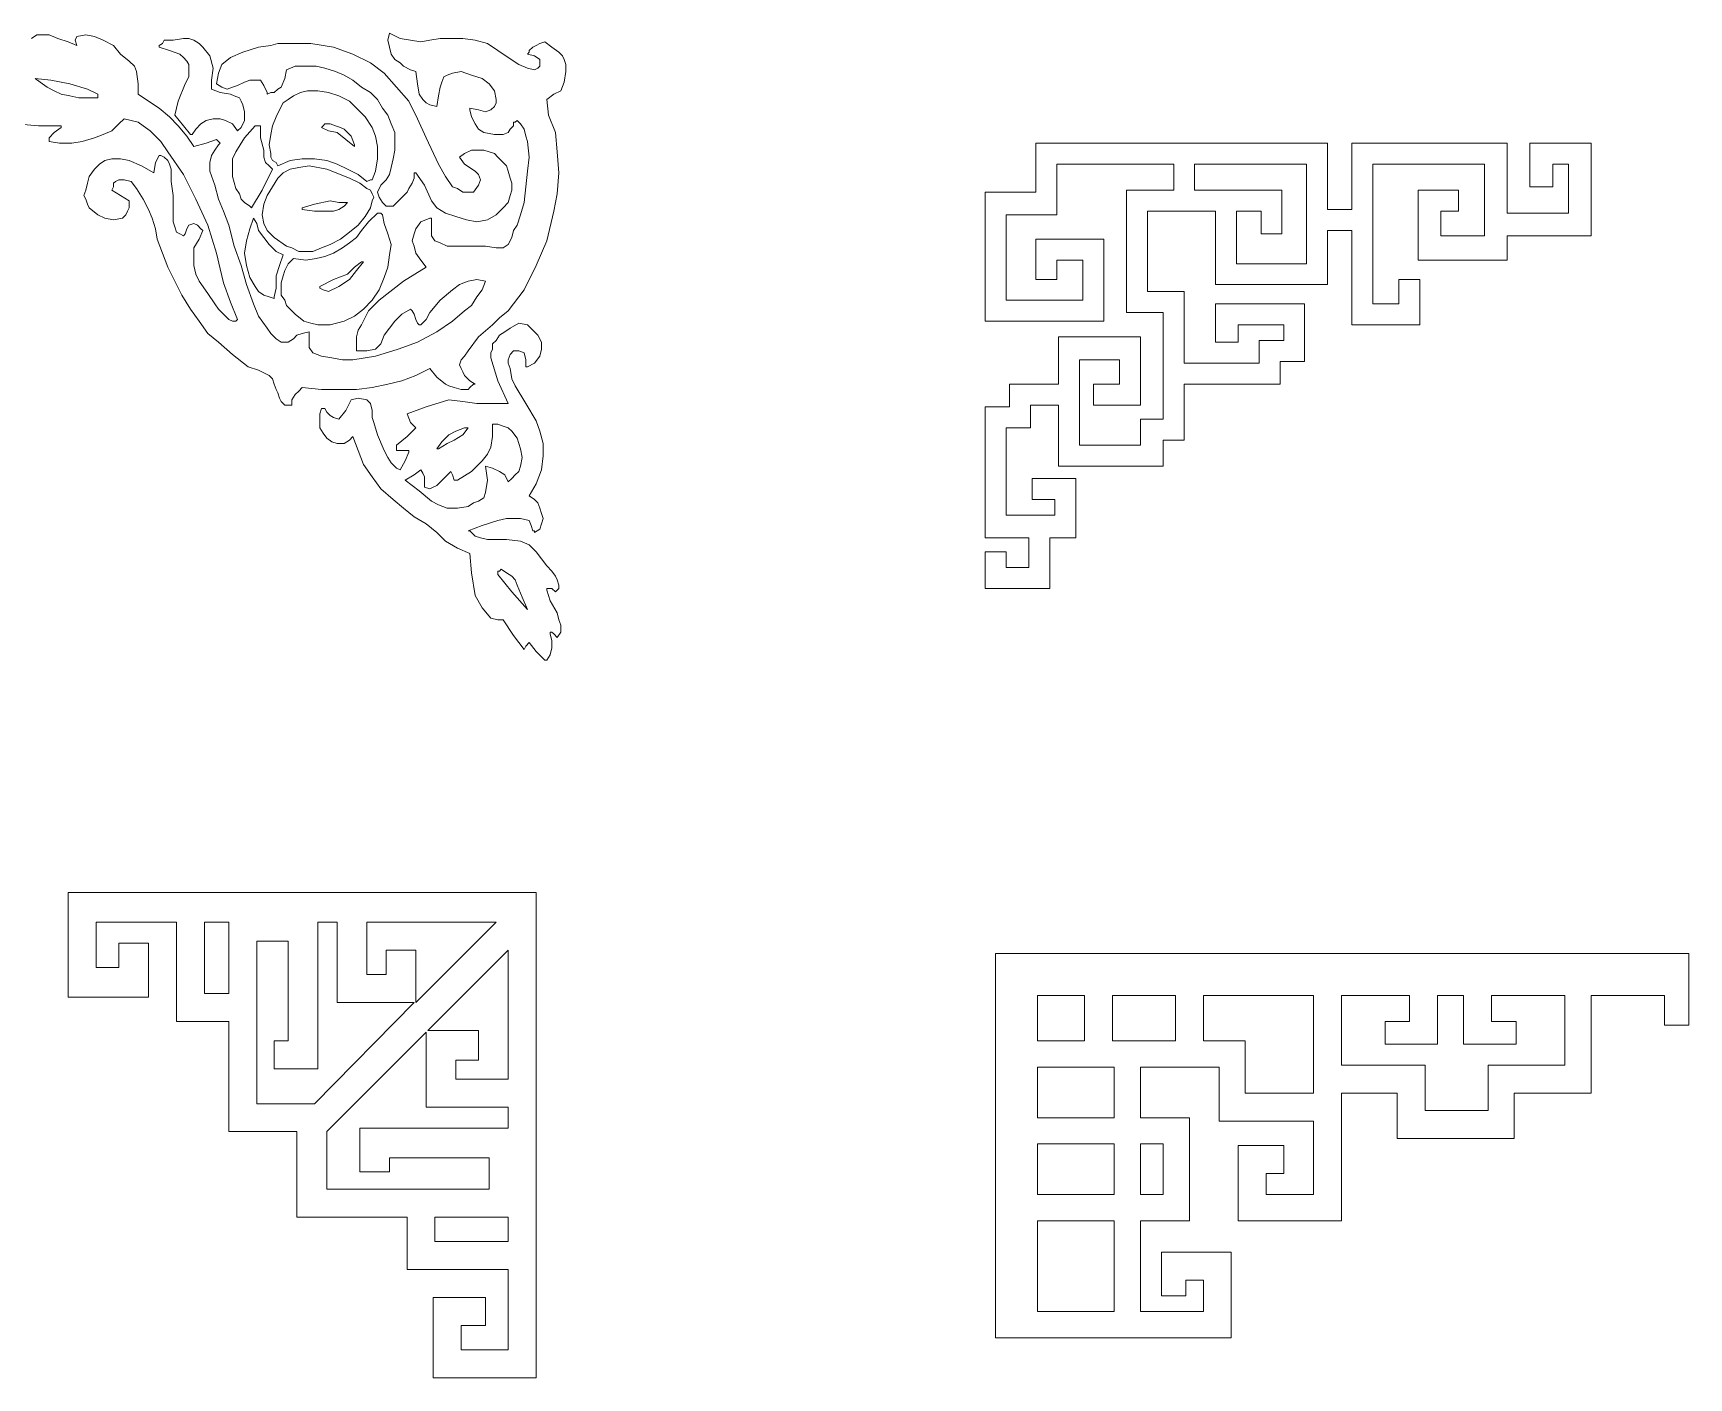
# Model space of a CAD drawing. Extents: x -66030 to 95157, y -13132 to 45879.
# Drawn here: x -41525 to -37822, y 8155 to 11163 of the extents above; entities that cross this region are included whole.
import ezdxf

# ---------------------------------------------------------------- set-up
doc = ezdxf.new("R2010")
doc.units = 0
doc.header["$LTSCALE"] = 100
doc.header["$MEASUREMENT"] = 0
doc.layers.get('0').update_dxf_attribs({"linetype": 'CONTINUOUS'})

msp = doc.modelspace()

# ---------------------------------------------------------------- linework, layer by layer
at = {"lineweight": 0}
msp.add_lwpolyline([(-41529, 11151.3), (-41517.3, 11159.1), (-41489.9, 11159.1), (-41470.4, 11151.3), (-41447, 11143.5), (-41427.5, 11135.7), (-41431.4, 11147.4), (-41427.5, 11155.2), (-41407.9, 11159.1), (-41388.4, 11155.2), (-41368.9, 11147.4), (-41345.4, 11135.7), (-41329.8, 11116.2), (-41310.3, 11100.5), (-41298.6, 11088.8), (-41294.6, 11077.1), (-41290.7, 11049.8), (-41290.7, 11026.3), (-41267.3, 11010.7), (-41243.9, 10995.1), (-41220.4, 10975.5), (-41200.9, 10956), (-41181.4, 10932.6), (-41165.8, 10909.1), (-41138.4, 10917), (-41115, 10924.8), (-41111.1, 10920.9), (-41107.2, 10917), (-41111.1, 10913.1), (-41111.1, 10913.1), (-41118.9, 10901.3), (-41126.7, 10889.6), (-41130.6, 10874), (-41130.6, 10854.5), (-41118.9, 10823.2), (-41111.1, 10792), (-41099.4, 10764.6), (-41087.6, 10733.4), (-41075.9, 10686.5), (-41060.3, 10643.5), (-41048.6, 10600.6), (-41032.9, 10557.6), (-41021.2, 10530.3), (-41001.7, 10502.9), (-40993.9, 10491.2), (-40982.2, 10479.5), (-40970.5, 10471.7), (-40954.8, 10471.7), (-40943.1, 10479.5), (-40935.3, 10487.3), (-40923.6, 10491.2), (-40908, 10495.1), (-40908, 10495.1), (-40908, 10491.2), (-40908, 10479.5), (-40908, 10467.8), (-40908, 10460), (-40900.1, 10448.2), (-40880.6, 10440.4), (-40857.2, 10436.5), (-40833.7, 10432.6), (-40810.3, 10432.6), (-40759.5, 10440.4), (-40708.8, 10456.1), (-40665.8, 10471.7), (-40622.8, 10495.1), (-40587.7, 10518.6), (-40560.3, 10542), (-40544.7, 10553.7), (-40533, 10573.2), (-40521.3, 10588.9), (-40513.5, 10608.4), (-40533, 10612.3), (-40552.5, 10608.4), (-40572, 10600.6), (-40587.7, 10588.9), (-40615, 10565.4), (-40638.4, 10538.1), (-40646.3, 10522.5), (-40658, 10510.7), (-40661.9, 10510.7), (-40665.8, 10514.6), (-40669.7, 10522.5), (-40673.6, 10534.2), (-40677.5, 10542), (-40681.4, 10545.9), (-40700.9, 10534.2), (-40716.6, 10518.6), (-40728.3, 10502.9), (-40740, 10487.3), (-40747.8, 10467.8), (-40759.5, 10456.1), (-40779.1, 10452.1), (-40802.5, 10452.1), (-40802.5, 10467.8), (-40802.5, 10483.4), (-40798.6, 10499), (-40790.8, 10510.7), (-40775.2, 10542), (-40751.7, 10565.4), (-40697, 10608.4), (-40646.3, 10639.6), (-40658, 10655.3), (-40669.7, 10670.9), (-40673.6, 10686.5), (-40677.5, 10698.2), (-40673.6, 10713.8), (-40669.7, 10725.6), (-40658, 10741.2), (-40638.4, 10749), (-40634.5, 10749), (-40634.5, 10745.1), (-40634.5, 10725.6), (-40634.5, 10709.9), (-40626.7, 10698.2), (-40615, 10694.3), (-40599.4, 10686.5), (-40583.8, 10686.5), (-40548.6, 10686.5), (-40513.5, 10686.5), (-40490, 10682.6), (-40474.4, 10682.6), (-40462.7, 10690.4), (-40454.9, 10706), (-40451, 10721.7), (-40443.1, 10733.4), (-40435.3, 10756.8), (-40427.5, 10784.2), (-40423.6, 10819.3), (-40419.7, 10854.5), (-40415.8, 10885.7), (-40419.7, 10920.9), (-40423.6, 10932.6), (-40427.5, 10948.2), (-40435.3, 10959.9), (-40443.1, 10967.7), (-40447.1, 10963.8), (-40451, 10963.8), (-40451, 10956), (-40458.8, 10948.2), (-40462.7, 10940.4), (-40474.4, 10936.5), (-40493.9, 10936.5), (-40517.4, 10940.4), (-40529.1, 10948.2), (-40536.9, 10959.9), (-40544.7, 10975.5), (-40548.6, 10991.2), (-40548.6, 10995.1), (-40548.6, 10995.1), (-40529.1, 10991.2), (-40513.5, 10987.3), (-40501.7, 10991.2), (-40493.9, 10999), (-40490, 11006.8), (-40490, 11014.6), (-40493.9, 11034.1), (-40505.6, 11049.8), (-40521.3, 11061.5), (-40544.7, 11069.3), (-40568.1, 11077.1), (-40587.7, 11073.2), (-40599.4, 11069.3), (-40607.2, 11065.4), (-40611.1, 11053.7), (-40615, 11042), (-40618.9, 11022.4), (-40622.8, 10999), (-40638.4, 11002.9), (-40646.3, 11006.8), (-40654.1, 11014.6), (-40661.9, 11026.3), (-40665.8, 11049.8), (-40669.7, 11077.1), (-40681.4, 11081), (-40697, 11088.8), (-40704.8, 11096.6), (-40716.6, 11104.4), (-40724.4, 11116.2), (-40728.3, 11131.8), (-40732.2, 11147.4), (-40728.3, 11163), (-40728.3, 11163), (-40728.3, 11163), (-40704.8, 11151.3), (-40681.4, 11147.4), (-40658, 11143.5), (-40638.4, 11147.4), (-40615, 11151.3), (-40591.6, 11151.3), (-40564.2, 11151.3), (-40536.9, 11147.4), (-40509.5, 11139.6), (-40486.1, 11124), (-40462.7, 11108.4), (-40439.2, 11092.7), (-40419.7, 11084.9), (-40404.1, 11081), (-40396.3, 11084.9), (-40392.4, 11088.8), (-40392.4, 11096.6), (-40392.4, 11104.4), (-40404.1, 11112.3), (-40419.7, 11116.2), (-40415.8, 11120.1), (-40415.8, 11124), (-40408, 11131.8), (-40400.2, 11135.7), (-40392.4, 11139.6), (-40380.7, 11143.5), (-40365, 11131.8), (-40349.4, 11120.1), (-40341.6, 11112.3), (-40337.7, 11104.4), (-40333.8, 11092.7), (-40333.8, 11077.1), (-40337.7, 11053.7), (-40345.5, 11034.1), (-40361.1, 11026.3), (-40376.7, 11014.6), (-40372.8, 10979.5), (-40357.2, 10940.4), (-40353.3, 10897.4), (-40349.4, 10850.6), (-40353.3, 10803.7), (-40361.1, 10764.6), (-40376.7, 10698.2), (-40400.2, 10643.5), (-40427.5, 10588.9), (-40462.7, 10542), (-40482.2, 10526.4), (-40497.8, 10510.7), (-40529.1, 10483.4), (-40552.5, 10452.1), (-40560.3, 10440.4), (-40568.1, 10432.6), (-40572, 10420.9), (-40568.1, 10413.1), (-40564.2, 10405.3), (-40560.3, 10397.5), (-40548.6, 10385.7), (-40536.9, 10377.9), (-40540.8, 10377.9), (-40540.8, 10377.9), (-40548.6, 10370.1), (-40552.5, 10366.2), (-40568.1, 10366.2), (-40583.8, 10370.1), (-40595.5, 10374), (-40603.3, 10377.9), (-40622.8, 10393.6), (-40638.4, 10413.1), (-40669.7, 10397.5), (-40700.9, 10385.7), (-40732.2, 10377.9), (-40767.3, 10370.1), (-40802.5, 10366.2), (-40841.6, 10366.2), (-40880.6, 10366.2), (-40923.6, 10370.1), (-40931.4, 10362.3), (-40939.2, 10354.5), (-40947, 10342.8), (-40947, 10331.1), (-40947, 10331.1), (-40962.6, 10331.1), (-40970.5, 10338.9), (-40974.4, 10346.7), (-40978.3, 10358.4), (-40982.2, 10366.2), (-40986.1, 10377.9), (-40990, 10389.7), (-40997.8, 10397.5), (-41021.2, 10409.2), (-41044.7, 10417), (-41079.8, 10444.3), (-41111.1, 10471.7), (-41134.5, 10491.2), (-41154, 10518.6), (-41173.6, 10545.9), (-41193.1, 10577.1), (-41224.3, 10639.6), (-41247.8, 10702.1), (-41251.7, 10725.6), (-41259.5, 10749), (-41267.3, 10768.5), (-41279, 10792), (-41294.6, 10815.4), (-41306.4, 10831), (-41322, 10834.9), (-41333.7, 10834.9), (-41341.5, 10831), (-41345.4, 10827.1), (-41345.4, 10819.3), (-41349.3, 10811.5), (-41329.8, 10799.8), (-41310.3, 10788.1), (-41310.3, 10772.4), (-41314.2, 10764.6), (-41318.1, 10756.8), (-41325.9, 10749), (-41345.4, 10745.1), (-41365, 10749), (-41380.6, 10756.8), (-41400.1, 10772.4), (-41404, 10780.3), (-41407.9, 10792), (-41411.8, 10799.8), (-41407.9, 10811.5), (-41404, 10827.1), (-41400.1, 10842.7), (-41388.4, 10858.4), (-41376.7, 10870.1), (-41365, 10877.9), (-41349.3, 10881.8), (-41329.8, 10881.8), (-41310.3, 10877.9), (-41282.9, 10866.2), (-41255.6, 10850.6), (-41251.7, 10874), (-41243.9, 10889.6), (-41240, 10889.6), (-41240, 10889.6), (-41232.2, 10885.7), (-41224.3, 10877.9), (-41220.4, 10870.1), (-41216.5, 10858.4), (-41216.5, 10831), (-41212.6, 10799.8), (-41212.6, 10768.5), (-41212.6, 10741.2), (-41208.7, 10729.5), (-41204.8, 10717.8), (-41197, 10713.8), (-41189.2, 10709.9), (-41189.2, 10709.9), (-41185.3, 10713.8), (-41181.4, 10725.6), (-41177.5, 10733.4), (-41165.8, 10737.3), (-41157.9, 10733.4), (-41150.1, 10725.6), (-41146.2, 10721.7), (-41154, 10702.1), (-41165.8, 10682.6), (-41165.8, 10659.2), (-41165.8, 10643.5), (-41161.8, 10624), (-41154, 10608.4), (-41134.5, 10581), (-41118.9, 10557.6), (-41111.1, 10545.9), (-41095.4, 10530.3), (-41087.6, 10522.5), (-41079.8, 10518.6), (-41072, 10518.6), (-41068.1, 10522.5), (-41083.7, 10561.5), (-41099.4, 10604.5), (-41107.2, 10635.7), (-41115, 10670.9), (-41134.5, 10733.4), (-41161.8, 10792), (-41189.2, 10846.7), (-41224.3, 10897.4), (-41240, 10920.9), (-41263.4, 10944.3), (-41279, 10956), (-41290.7, 10963.8), (-41306.4, 10967.7), (-41322, 10971.6), (-41333.7, 10959.9), (-41349.3, 10944.3), (-41368.9, 10936.5), (-41388.4, 10928.7), (-41415.7, 10920.9), (-41439.2, 10917), (-41466.5, 10917), (-41489.9, 10920.9), (-41489.9, 10924.8), (-41489.9, 10928.7), (-41478.2, 10940.4), (-41462.6, 10952.1), (-41462.6, 10956), (-41462.6, 10956), (-41513.4, 10956), (-41564.2, 10959.9)], dxfattribs=at)
for points in [[(-41189.2, 11151.3), (-41177.5, 11151.3), (-41165.8, 11147.4), (-41154, 11139.6), (-41146.2, 11131.8), (-41130.6, 11112.3), (-41122.8, 11084.9), (-41126.7, 11057.6), (-41126.7, 11038), (-41107.2, 11030.2), (-41083.7, 11026.3), (-41075.9, 11022.4), (-41064.2, 11018.5), (-41060.3, 11010.7), (-41056.4, 11002.9), (-41052.5, 10987.3), (-41052.5, 10967.7), (-41060.3, 10952.1), (-41068.1, 10944.3), (-41079.8, 10959.9), (-41095.4, 10967.7), (-41107.2, 10971.6), (-41122.8, 10971.6), (-41138.4, 10967.7), (-41150.1, 10959.9), (-41161.8, 10948.2), (-41169.7, 10936.5), (-41169.7, 10936.5), (-41173.6, 10936.5), (-41189.2, 10956), (-41208.7, 10979.5), (-41200.9, 11010.7), (-41185.3, 11049.8), (-41177.5, 11065.4), (-41177.5, 11084.9), (-41177.5, 11092.7), (-41181.4, 11100.5), (-41189.2, 11108.4), (-41197, 11116.2), (-41220.4, 11124), (-41243.9, 11131.8), (-41243.9, 11135.7), (-41243.9, 11135.7), (-41236.1, 11139.6), (-41232.2, 11147.4), (-41212.6, 11147.4), (-41189.2, 11151.3)], [(-40958.7, 11139.6), (-40904.1, 11139.6), (-40853.3, 11131.8), (-40810.3, 11116.2), (-40771.2, 11096.6), (-40740, 11073.2), (-40712.7, 11042), (-40685.3, 11010.7), (-40665.8, 10971.6), (-40646.3, 10928.7), (-40618.9, 10870.1), (-40603.3, 10842.7), (-40587.7, 10819.3), (-40576, 10815.4), (-40564.2, 10807.6), (-40552.5, 10807.6), (-40540.8, 10807.6), (-40529.1, 10823.2), (-40525.2, 10834.9), (-40529.1, 10846.7), (-40536.9, 10854.5), (-40560.3, 10870.1), (-40572, 10885.7), (-40560.3, 10893.5), (-40544.7, 10901.3), (-40533, 10901.3), (-40517.4, 10901.3), (-40505.6, 10897.4), (-40493.9, 10893.5), (-40486.1, 10885.7), (-40474.4, 10874), (-40466.6, 10866.2), (-40462.7, 10854.5), (-40458.8, 10838.8), (-40454.9, 10827.1), (-40454.9, 10811.5), (-40458.8, 10799.8), (-40462.7, 10784.2), (-40474.4, 10772.4), (-40490, 10756.8), (-40509.5, 10745.1), (-40533, 10741.2), (-40556.4, 10745.1), (-40579.9, 10752.9), (-40603.3, 10760.7), (-40622.8, 10772.4), (-40634.5, 10788.1), (-40650.2, 10823.2), (-40669.7, 10850.6), (-40673.6, 10850.6), (-40673.6, 10850.6), (-40673.6, 10838.8), (-40677.5, 10827.1), (-40685.3, 10815.4), (-40689.2, 10807.6), (-40704.8, 10792), (-40720.5, 10776.3), (-40736.1, 10776.3), (-40743.9, 10784.2), (-40751.7, 10795.9), (-40755.6, 10807.6), (-40747.8, 10823.2), (-40736.1, 10834.9), (-40728.3, 10846.7), (-40724.4, 10862.3), (-40720.5, 10881.8), (-40716.6, 10901.3), (-40716.6, 10920.9), (-40716.6, 10940.4), (-40724.4, 10959.9), (-40732.2, 10979.5), (-40743.9, 10995.1), (-40755.6, 11014.6), (-40771.2, 11030.2), (-40790.8, 11042), (-40810.3, 11057.6), (-40829.8, 11069.3), (-40849.4, 11077.1), (-40872.8, 11084.9), (-40892.3, 11088.8), (-40915.8, 11088.8), (-40939.2, 11088.8), (-40958.7, 11081), (-40962.6, 11061.5), (-40970.5, 11042), (-40978.3, 11038), (-40986.1, 11030.2), (-40993.9, 11030.2), (-41001.7, 11026.3), (-41001.7, 11030.2), (-41001.7, 11030.2), (-41009.5, 11045.9), (-41017.3, 11057.6), (-41029, 11057.6), (-41040.8, 11057.6), (-41052.5, 11053.7), (-41068.1, 11045.9), (-41079.8, 11042), (-41091.5, 11038), (-41103.3, 11042), (-41115, 11049.8), (-41111.1, 11073.2), (-41103.3, 11092.7), (-41083.7, 11108.4), (-41056.4, 11120.1), (-41021.2, 11131.8), (-40993.9, 11135.7), (-40978.3, 11139.6), (-40958.7, 11139.6)], [(-41521.2, 11061.5), (-41509.5, 11053.7), (-41493.9, 11042), (-41478.2, 11034.1), (-41462.6, 11026.3), (-41443.1, 11022.4), (-41423.5, 11018.5), (-41404, 11018.5), (-41380.6, 11018.5), (-41380.6, 11022.4), (-41380.6, 11026.3), (-41404, 11038), (-41443.1, 11049.8), (-41486, 11057.6), (-41521.2, 11061.5)], [(-40911.9, 11034.1), (-40888.4, 11034.1), (-40865, 11030.2), (-40841.6, 11022.4), (-40818.1, 11010.7), (-40798.6, 10991.2), (-40783, 10975.5), (-40767.3, 10952.1), (-40759.5, 10932.6), (-40755.6, 10909.1), (-40755.6, 10881.8), (-40759.5, 10854.5), (-40767.3, 10834.9), (-40771.2, 10834.9), (-40779.1, 10831), (-40798.6, 10846.7), (-40822, 10858.4), (-40845.5, 10870.1), (-40868.9, 10877.9), (-40896.2, 10881.8), (-40923.6, 10881.8), (-40950.9, 10877.9), (-40978.3, 10866.2), (-40982.2, 10874), (-40990, 10877.9), (-40993.9, 10885.7), (-40993.9, 10893.5), (-40997.8, 10913.1), (-40993.9, 10936.5), (-40990, 10956), (-40982.2, 10975.5), (-40974.4, 10991.2), (-40966.5, 11006.8), (-40954.8, 11014.6), (-40943.1, 11022.4), (-40927.5, 11030.2), (-40911.9, 11034.1)], [(-41029, 10956), (-41025.1, 10956), (-41017.3, 10956), (-41017.3, 10928.7), (-41009.5, 10901.3), (-41009.5, 10885.7), (-41005.6, 10874), (-40997.8, 10866.2), (-40990, 10858.4), (-41013.4, 10811.5), (-41036.9, 10772.4), (-41040.8, 10776.3), (-41040.8, 10776.3), (-41052.5, 10784.2), (-41060.3, 10792), (-41064.2, 10803.7), (-41072, 10815.4), (-41079.8, 10842.7), (-41079.8, 10862.3), (-41079.8, 10881.8), (-41072, 10897.4), (-41052.5, 10928.7), (-41029, 10956)], [(-40872.8, 10959.9), (-40876.7, 10956), (-40880.6, 10952.1), (-40865, 10944.3), (-40845.5, 10940.4), (-40825.9, 10924.8), (-40806.4, 10909.1), (-40806.4, 10909.1), (-40806.4, 10909.1), (-40806.4, 10913.1), (-40806.4, 10913.1), (-40814.2, 10932.6), (-40829.8, 10948.2), (-40837.7, 10952.1), (-40849.4, 10956), (-40861.1, 10959.9), (-40872.8, 10959.9)], [(-38041, 10917), (-38091.8, 10917), (-38126.9, 10917), (-38177.7, 10917), (-38177.7, 10870.1), (-38177.7, 10819.3), (-38126.9, 10819.3), (-38126.9, 10870.1), (-38091.8, 10870.1), (-38091.8, 10760.7), (-38228.5, 10760.7), (-38228.5, 10870.1), (-38228.5, 10917), (-38576.1, 10917), (-38576.1, 10768.5), (-38630.8, 10768.5), (-38630.8, 10870.1), (-38630.8, 10917), (-39283.1, 10917), (-39283.1, 10870.1), (-39283.1, 10807.6), (-39349.5, 10807.6), (-39396.3, 10807.6), (-39396.3, 10518.6), (-39177.6, 10518.6), (-39130.7, 10518.6), (-39130.7, 10655.3), (-39130.7, 10702.1), (-39236.2, 10702.1), (-39283.1, 10702.1), (-39283.1, 10655.3), (-39283.1, 10612.3), (-39236.2, 10612.3), (-39236.2, 10655.3), (-39177.6, 10655.3), (-39177.6, 10565.4), (-39349.5, 10565.4), (-39349.5, 10756.8), (-39240.1, 10756.8), (-39236.2, 10756.8), (-39236.2, 10870.1), (-38974.5, 10870.1), (-38974.5, 10811.5), (-39080, 10811.5), (-39080, 10764.6), (-39080, 10538.1), (-38997.9, 10538.1), (-38997.9, 10299.8), (-39048.7, 10299.8), (-39048.7, 10241.2), (-39185.4, 10241.2), (-39185.4, 10432.6), (-39095.6, 10432.6), (-39095.6, 10377.9), (-39154.2, 10377.9), (-39154.2, 10331.1), (-39048.7, 10331.1), (-39048.7, 10483.4), (-39185.4, 10483.4), (-39232.3, 10483.4), (-39232.3, 10377.9), (-39294.8, 10377.9), (-39341.7, 10377.9), (-39341.7, 10331.1), (-39341.7, 10327.2), (-39349.5, 10327.2), (-39396.3, 10327.2), (-39396.3, 10085), (-39396.3, 10034.2), (-39298.7, 10034.2), (-39298.7, 9967.8), (-39349.5, 9967.8), (-39349.5, 10003), (-39396.3, 10003), (-39396.3, 9920.9), (-39349.5, 9920.9), (-39298.7, 9920.9), (-39251.8, 9920.9), (-39251.8, 10034.2), (-39240.1, 10034.2), (-39193.2, 10034.2), (-39193.2, 10120.1), (-39193.2, 10167), (-39290.9, 10167), (-39290.9, 10120.1), (-39240.1, 10120.1), (-39240.1, 10085), (-39349.5, 10085), (-39349.5, 10280.3), (-39341.7, 10280.3), (-39294.8, 10280.3), (-39294.8, 10327.2), (-39294.8, 10331.1), (-39232.3, 10331.1), (-39232.3, 10194.4), (-38997.9, 10194.4), (-38997.9, 10252.9), (-38951.1, 10252.9), (-38951.1, 10377.9), (-38783.1, 10377.9), (-38736.2, 10377.9), (-38736.2, 10424.8), (-38736.2, 10428.7), (-38681.6, 10428.7), (-38681.6, 10475.6), (-38681.6, 10510.7), (-38681.6, 10557.6), (-38880.8, 10557.6), (-38880.8, 10471.7), (-38830, 10471.7), (-38830, 10510.7), (-38728.4, 10510.7), (-38728.4, 10475.6), (-38783.1, 10475.6), (-38783.1, 10428.7), (-38783.1, 10424.8), (-38951.1, 10424.8), (-38951.1, 10585), (-39033.1, 10585), (-39033.1, 10764.6), (-38880.8, 10764.6), (-38880.8, 10600.6), (-38630.8, 10600.6), (-38630.8, 10721.7), (-38576.1, 10721.7), (-38576.1, 10717.8), (-38576.1, 10510.7), (-38529.2, 10510.7), (-38470.6, 10510.7), (-38423.8, 10510.7), (-38423.8, 10557.6), (-38423.8, 10612.3), (-38470.6, 10612.3), (-38470.6, 10557.6), (-38529.2, 10557.6), (-38529.2, 10870.1), (-38279.2, 10870.1), (-38279.2, 10709.9), (-38376.9, 10709.9), (-38376.9, 10764.6), (-38337.8, 10764.6), (-38337.8, 10811.5), (-38376.9, 10811.5), (-38427.7, 10811.5), (-38427.7, 10709.9), (-38427.7, 10655.3), (-38228.5, 10655.3), (-38228.5, 10709.9), (-38228.5, 10709.9), (-38041, 10709.9), (-38041, 10870.1), (-38041, 10917)], [(-40908, 10866.2), (-40868.9, 10858.4), (-40818.1, 10838.8), (-40794.7, 10827.1), (-40779.1, 10815.4), (-40771.2, 10811.5), (-40767.3, 10803.7), (-40763.4, 10795.9), (-40767.3, 10788.1), (-40771.2, 10772.4), (-40783, 10752.9), (-40798.6, 10733.4), (-40818.1, 10717.8), (-40837.7, 10702.1), (-40861.1, 10690.4), (-40880.6, 10682.6), (-40900.1, 10674.8), (-40915.8, 10674.8), (-40931.4, 10674.8), (-40947, 10682.6), (-40958.7, 10686.5), (-40986.1, 10706), (-41001.7, 10721.7), (-41009.5, 10737.3), (-41013.4, 10756.8), (-41009.5, 10780.3), (-41001.7, 10799.8), (-40990, 10819.3), (-40978.3, 10838.8), (-40966.5, 10850.6), (-40950.9, 10858.4), (-40931.4, 10862.3), (-40908, 10866.2)], [(-38677.7, 10870.1), (-38677.7, 10647.4), (-38833.9, 10647.4), (-38833.9, 10764.6), (-38779.2, 10764.6), (-38779.2, 10713.8), (-38732.3, 10713.8), (-38732.3, 10764.6), (-38732.3, 10811.5), (-38927.6, 10811.5), (-38927.6, 10870.1), (-38677.7, 10870.1)], [(-40861.1, 10788.1), (-40896.2, 10780.3), (-40923.6, 10772.4), (-40923.6, 10772.4), (-40923.6, 10768.5), (-40896.2, 10764.6), (-40868.9, 10764.6), (-40853.3, 10764.6), (-40841.6, 10768.5), (-40829.8, 10776.3), (-40822, 10784.2), (-40841.6, 10784.2), (-40861.1, 10788.1)], [(-41032.9, 10749), (-41025.1, 10737.3), (-41021.2, 10721.7), (-41009.5, 10706), (-40997.8, 10690.4), (-40982.2, 10674.8), (-40966.5, 10667), (-40974.4, 10643.5), (-40982.2, 10620.1), (-40982.2, 10592.8), (-40986.1, 10573.2), (-40986.1, 10569.3), (-40986.1, 10569.3), (-40997.8, 10573.2), (-41009.5, 10577.1), (-41021.2, 10585), (-41029, 10596.7), (-41040.8, 10616.2), (-41048.6, 10643.5), (-41052.5, 10670.9), (-41048.6, 10698.2), (-41040.8, 10725.6), (-41032.9, 10749)], [(-40755.6, 10760.7), (-40747.8, 10760.7), (-40743.9, 10756.8), (-40740, 10737.3), (-40732.2, 10713.8), (-40724.4, 10690.4), (-40728.3, 10667), (-40732.2, 10639.6), (-40740, 10616.2), (-40751.7, 10588.9), (-40767.3, 10565.4), (-40786.9, 10545.9), (-40806.4, 10530.3), (-40829.8, 10518.6), (-40861.1, 10510.7), (-40876.7, 10510.7), (-40888.4, 10510.7), (-40904.1, 10514.6), (-40919.7, 10518.6), (-40939.2, 10534.2), (-40958.7, 10553.7), (-40962.6, 10565.4), (-40970.5, 10577.1), (-40970.5, 10592.8), (-40970.5, 10604.5), (-40966.5, 10620.1), (-40962.6, 10631.8), (-40954.8, 10647.4), (-40943.1, 10659.2), (-40915.8, 10655.3), (-40892.3, 10659.2), (-40872.8, 10663.1), (-40853.3, 10670.9), (-40833.7, 10682.6), (-40818.1, 10694.3), (-40802.5, 10706), (-40790.8, 10721.7), (-40775.2, 10741.2), (-40755.6, 10760.7)], [(-40790.8, 10651.4), (-40806.4, 10639.6), (-40822, 10624), (-40853.3, 10612.3), (-40884.5, 10596.7), (-40884.5, 10592.8), (-40884.5, 10592.8), (-40876.7, 10588.9), (-40865, 10585), (-40841.6, 10596.7), (-40818.1, 10612.3), (-40802.5, 10631.8), (-40786.9, 10651.4), (-40786.9, 10651.4), (-40790.8, 10651.4)], [(-40439.2, 10514.6), (-40419.7, 10510.7), (-40408, 10499), (-40396.3, 10487.3), (-40388.5, 10471.7), (-40388.5, 10456.1), (-40392.4, 10440.4), (-40404.1, 10424.8), (-40419.7, 10417), (-40419.7, 10417), (-40423.6, 10417), (-40423.6, 10432.6), (-40427.5, 10448.2), (-40439.2, 10452.1), (-40451, 10452.1), (-40458.8, 10444.3), (-40462.7, 10432.6), (-40462.7, 10424.8), (-40458.8, 10413.1), (-40454.9, 10389.7), (-40447.1, 10374), (-40423.6, 10335), (-40400.2, 10295.9), (-40392.4, 10272.5), (-40384.6, 10245.1), (-40384.6, 10217.8), (-40388.5, 10186.5), (-40400.2, 10155.3), (-40415.8, 10128), (-40404.1, 10120.1), (-40396.3, 10112.3), (-40392.4, 10100.6), (-40388.5, 10088.9), (-40384.6, 10077.2), (-40388.5, 10065.5), (-40392.4, 10053.7), (-40404.1, 10045.9), (-40404.1, 10049.8), (-40408, 10049.8), (-40411.9, 10061.6), (-40415.8, 10073.3), (-40435.3, 10077.2), (-40451, 10077.2), (-40466.6, 10077.2), (-40486.1, 10073.3), (-40521.3, 10061.6), (-40552.5, 10049.8), (-40548.6, 10049.8), (-40548.6, 10049.8), (-40536.9, 10038.1), (-40525.2, 10034.2), (-40509.5, 10030.3), (-40497.8, 10030.3), (-40466.6, 10030.3), (-40435.3, 10026.4), (-40415.8, 10018.6), (-40400.2, 10003), (-40388.5, 9987.3), (-40376.7, 9971.7), (-40365, 9960), (-40357.2, 9948.3), (-40353.3, 9940.5), (-40349.4, 9928.7), (-40349.4, 9920.9), (-40357.2, 9913.1), (-40365, 9920.9), (-40376.7, 9920.9), (-40376.7, 9920.9), (-40376.7, 9917), (-40368.9, 9893.6), (-40353.3, 9866.3), (-40349.4, 9850.6), (-40345.5, 9838.9), (-40345.5, 9823.3), (-40353.3, 9811.6), (-40353.3, 9811.6), (-40353.3, 9811.6), (-40361.1, 9819.4), (-40365, 9823.3), (-40368.9, 9823.3), (-40368.9, 9819.4), (-40365, 9803.8), (-40365, 9788.1), (-40368.9, 9772.5), (-40376.7, 9760.8), (-40376.7, 9760.8), (-40380.7, 9760.8), (-40400.2, 9780.3), (-40415.8, 9799.9), (-40415.8, 9799.9), (-40415.8, 9799.9), (-40423.6, 9792), (-40427.5, 9784.2), (-40451, 9815.5), (-40474.4, 9850.6), (-40486.1, 9850.6), (-40501.7, 9854.5), (-40521.3, 9878), (-40536.9, 9905.3), (-40544.7, 9956.1), (-40548.6, 9999.1), (-40576, 10010.8), (-40603.3, 10026.4), (-40622.8, 10045.9), (-40646.3, 10065.5), (-40673.6, 10081.1), (-40697, 10100.6), (-40720.5, 10120.1), (-40747.8, 10143.6), (-40767.3, 10170.9), (-40786.9, 10198.3), (-40798.6, 10229.5), (-40810.3, 10260.8), (-40810.3, 10260.8), (-40810.3, 10260.8), (-40818.1, 10252.9), (-40829.8, 10245.1), (-40845.5, 10245.1), (-40857.2, 10249), (-40868.9, 10256.9), (-40876.7, 10268.6), (-40884.5, 10280.3), (-40884.5, 10295.9), (-40884.5, 10311.5), (-40880.6, 10323.3), (-40876.7, 10323.3), (-40872.8, 10323.3), (-40868.9, 10315.4), (-40861.1, 10307.6), (-40853.3, 10303.7), (-40841.6, 10299.8), (-40825.9, 10319.3), (-40814.2, 10342.8), (-40798.6, 10346.7), (-40779.1, 10342.8), (-40771.2, 10335), (-40767.3, 10319.3), (-40767.3, 10303.7), (-40763.4, 10292), (-40755.6, 10264.7), (-40740, 10229.5), (-40732.2, 10213.9), (-40724.4, 10202.2), (-40712.7, 10190.4), (-40704.8, 10186.5), (-40693.1, 10206.1), (-40685.3, 10225.6), (-40685.3, 10229.5), (-40685.3, 10229.5), (-40700.9, 10229.5), (-40712.7, 10229.5), (-40712.7, 10233.4), (-40712.7, 10241.2), (-40689.2, 10260.8), (-40669.7, 10280.3), (-40681.4, 10292), (-40689.2, 10311.5), (-40646.3, 10327.2), (-40595.5, 10342.8), (-40564.2, 10338.9), (-40533, 10335), (-40497.8, 10335), (-40462.7, 10335), (-40462.7, 10335), (-40462.7, 10335), (-40486.1, 10385.7), (-40501.7, 10436.5), (-40501.7, 10448.2), (-40497.8, 10456.1), (-40497.8, 10467.8), (-40490, 10475.6), (-40482.2, 10487.3), (-40470.5, 10495.1), (-40458.8, 10502.9), (-40439.2, 10514.6)], [(-40497.8, 10288.1), (-40497.8, 10260.8), (-40501.7, 10237.3), (-40509.5, 10221.7), (-40521.3, 10206.1), (-40544.7, 10182.6), (-40576, 10163.1), (-40579.9, 10163.1), (-40583.8, 10163.1), (-40587.7, 10174.8), (-40591.6, 10182.6), (-40603.3, 10170.9), (-40618.9, 10155.3), (-40622.8, 10151.4), (-40630.6, 10147.5), (-40638.4, 10143.6), (-40650.2, 10147.5), (-40650.2, 10159.2), (-40650.2, 10170.9), (-40654.1, 10178.7), (-40658, 10186.5), (-40673.6, 10174.8), (-40693.1, 10163.1), (-40661.9, 10139.7), (-40634.5, 10116.2), (-40618.9, 10108.4), (-40599.4, 10100.6), (-40576, 10100.6), (-40552.5, 10104.5), (-40540.8, 10112.3), (-40529.1, 10116.2), (-40517.4, 10124), (-40513.5, 10135.8), (-40509.5, 10163.1), (-40513.5, 10194.4), (-40513.5, 10194.4), (-40513.5, 10194.4), (-40497.8, 10190.4), (-40482.2, 10182.6), (-40470.5, 10174.8), (-40462.7, 10159.2), (-40454.9, 10167), (-40447.1, 10174.8), (-40439.2, 10182.6), (-40435.3, 10194.4), (-40431.4, 10213.9), (-40435.3, 10233.4), (-40443.1, 10256.9), (-40454.9, 10272.5), (-40462.7, 10280.3), (-40474.4, 10284.2), (-40486.1, 10288.1), (-40497.8, 10288.1)], [(-40560.3, 10280.3), (-40579.9, 10272.5), (-40595.5, 10264.7), (-40611.1, 10249), (-40622.8, 10233.4), (-40622.8, 10233.4), (-40618.9, 10233.4), (-40599.4, 10245.1), (-40583.8, 10252.9), (-40564.2, 10264.7), (-40552.5, 10280.3), (-40552.5, 10280.3), (-40552.5, 10280.3), (-40556.4, 10280.3), (-40560.3, 10280.3)], [(-40478.3, 9963.9), (-40482.2, 9960), (-40486.1, 9960), (-40486.1, 9956.1), (-40486.1, 9952.2), (-40454.9, 9913.1), (-40419.7, 9874.1), (-40431.4, 9901.4), (-40443.1, 9928.7), (-40447.1, 9940.5), (-40454.9, 9948.3), (-40466.6, 9956.1), (-40478.3, 9963.9)], [(-40935.3, 8706.2), (-40935.3, 8518.7), (-40935.3, 8514.8), (-40689.2, 8514.8), (-40689.2, 8397.6), (-40462.7, 8397.6), (-40462.7, 8217.9), (-40568.1, 8217.9), (-40568.1, 8272.6), (-40513.5, 8272.6), (-40513.5, 8335.1), (-40630.6, 8335.1), (-40630.6, 8155.4), (-40400.2, 8155.4), (-40400.2, 8577.3), (-40400.2, 9241.3), (-41447, 9241.3), (-41447, 9006.9), (-41267.3, 9006.9), (-41267.3, 9128), (-41333.7, 9128), (-41333.7, 9073.3), (-41384.5, 9073.3), (-41384.5, 9174.9), (-41204.8, 9174.9), (-41204.8, 8952.3), (-41087.6, 8952.3), (-41087.6, 8706.2), (-41083.7, 8706.2), (-40935.3, 8706.2)], [(-40935.3, 8706.2), (-40935.3, 8518.7), (-40935.3, 8514.8), (-40689.2, 8514.8), (-40689.2, 8397.6), (-40462.7, 8397.6), (-40462.7, 8217.9), (-40568.1, 8217.9), (-40568.1, 8272.6), (-40513.5, 8272.6), (-40513.5, 8335.1), (-40630.6, 8335.1), (-40630.6, 8335.1), (-40630.6, 8155.4), (-40630.6, 8155.4), (-40630.6, 8155.4), (-40400.2, 8155.4), (-40400.2, 8577.3), (-40400.2, 8577.3), (-40400.2, 9241.3), (-41447, 9241.3), (-41447, 9006.9), (-41447, 9006.9), (-41447, 9006.9), (-41447, 9006.9), (-41267.3, 9006.9), (-41267.3, 9006.9), (-41267.3, 9128), (-41333.7, 9128), (-41333.7, 9073.3), (-41384.5, 9073.3), (-41384.5, 9174.9), (-41204.8, 9174.9), (-41204.8, 8952.3), (-41087.6, 8952.3), (-41087.6, 8706.2), (-41083.7, 8706.2), (-40935.3, 8706.2)], [(-41087.6, 9174.9), (-41142.3, 9174.9), (-41142.3, 9014.8), (-41087.6, 9014.8), (-41087.6, 9174.9)], [(-41087.6, 9174.9), (-41142.3, 9174.9), (-41142.3, 9014.8), (-41087.6, 9014.8), (-41087.6, 9174.9)], [(-40896.2, 8768.7), (-40673.6, 8995.2), (-40845.5, 8995.2), (-40845.5, 9174.9), (-40888.4, 9174.9), (-40888.4, 8846.8), (-40986.1, 8846.8), (-40986.1, 8909.3), (-40954.8, 8909.3), (-40954.8, 9131.9), (-41025.1, 9131.9), (-41025.1, 8768.7), (-40896.2, 8768.7)], [(-40896.2, 8768.7), (-40673.6, 8995.2), (-40845.5, 8995.2), (-40845.5, 9174.9), (-40888.4, 9174.9), (-40888.4, 8846.8), (-40986.1, 8846.8), (-40986.1, 8909.3), (-40954.8, 8909.3), (-40954.8, 9131.9), (-41025.1, 9131.9), (-41025.1, 8768.7), (-40896.2, 8768.7)], [(-40490, 9174.9), (-40779.1, 9174.9), (-40779.1, 9057.7), (-40736.1, 9057.7), (-40736.1, 9112.4), (-40669.7, 9112.4), (-40669.7, 8995.2), (-40490, 9174.9)], [(-40490, 9174.9), (-40779.1, 9174.9), (-40779.1, 9057.7), (-40736.1, 9057.7), (-40736.1, 9112.4), (-40669.7, 9112.4), (-40669.7, 8995.2), (-40490, 9174.9)], [(-40462.7, 9112.4), (-40462.7, 8823.4), (-40579.9, 8823.4), (-40579.9, 8866.3), (-40529.1, 8866.3), (-40529.1, 8932.7), (-40642.4, 8932.7), (-40462.7, 9112.4)], [(-40462.7, 9112.4), (-40462.7, 8823.4), (-40579.9, 8823.4), (-40579.9, 8866.3), (-40529.1, 8866.3), (-40529.1, 8932.7), (-40642.4, 8932.7), (-40462.7, 9112.4)], [(-38662, 8565.6), (-38767.5, 8565.6), (-38767.5, 8612.4), (-38728.4, 8612.4), (-38728.4, 8674.9), (-38830, 8674.9), (-38830, 8507), (-38662, 8507), (-38662, 8507), (-38599.5, 8507), (-38599.5, 8694.5), (-38599.5, 8694.5), (-38599.5, 8792.1), (-38474.5, 8792.1), (-38474.5, 8690.6), (-38412, 8690.6), (-38248, 8690.6), (-38248, 8690.6), (-38212.8, 8690.6), (-38212.8, 8792.1), (-38099.6, 8792.1), (-38041, 8792.1), (-38041, 9010.8), (-37876.9, 9010.8), (-37876.9, 8944.4), (-37822.2, 8944.4), (-37822.2, 9104.6), (-39372.9, 9104.6), (-39372.9, 8245.3), (-38872.9, 8245.3), (-38845.6, 8245.3), (-38845.6, 8436.7), (-38931.5, 8436.7), (-39001.8, 8436.7), (-39001.8, 8339), (-38947.2, 8339), (-38947.2, 8374.2), (-38908.1, 8374.2), (-38908.1, 8303.9), (-39048.7, 8303.9), (-39048.7, 8507), (-38939.4, 8507), (-38939.4, 8565.6), (-38939.4, 8565.6), (-38939.4, 8737.4), (-38997.9, 8737.4), (-38997.9, 8737.4), (-39048.7, 8737.4), (-39048.7, 8850.7), (-38872.9, 8850.7), (-38872.9, 8729.6), (-38861.2, 8729.6), (-38861.2, 8729.6), (-38662, 8729.6), (-38662, 8729.6), (-38662, 8600.7), (-38662, 8565.6)], [(-39279.2, 8909.3), (-39173.7, 8909.3), (-39173.7, 9010.8), (-39279.2, 9010.8), (-39279.2, 8909.3)], [(-39111.2, 8909.3), (-39107.3, 8909.3), (-38970.6, 8909.3), (-38970.6, 9010.8), (-39111.2, 9010.8), (-39111.2, 8909.3)], [(-38662, 8792.1), (-38662, 8792.1), (-38814.4, 8792.1), (-38814.4, 8909.3), (-38826.1, 8909.3), (-38908.1, 8909.3), (-38908.1, 9010.8), (-38662, 9010.8), (-38662, 8792.1)], [(-38384.7, 9010.8), (-38384.7, 8901.5), (-38501.9, 8901.5), (-38501.9, 8952.3), (-38447.2, 8952.3), (-38447.2, 9010.8), (-38599.5, 9010.8), (-38599.5, 8854.6), (-38474.5, 8854.6), (-38474.5, 8854.6), (-38412, 8854.6), (-38412, 8753.1), (-38271.4, 8753.1), (-38271.4, 8854.6), (-38212.8, 8854.6), (-38099.6, 8854.6), (-38099.6, 9010.8), (-38263.6, 9010.8), (-38263.6, 8952.3), (-38208.9, 8952.3), (-38208.9, 8901.5), (-38326.1, 8901.5), (-38326.1, 8917.1), (-38326.1, 9010.8), (-38384.7, 9010.8)], [(-40868.9, 8706.2), (-40646.3, 8928.8), (-40646.3, 8760.9), (-40462.7, 8760.9), (-40462.7, 8714), (-40794.7, 8714), (-40794.7, 8616.3), (-40728.3, 8616.3), (-40728.3, 8647.6), (-40505.6, 8647.6), (-40505.6, 8577.3), (-40868.9, 8577.3), (-40868.9, 8706.2)], [(-40868.9, 8706.2), (-40646.3, 8928.8), (-40646.3, 8760.9), (-40462.7, 8760.9), (-40462.7, 8714), (-40794.7, 8714), (-40794.7, 8616.3), (-40728.3, 8616.3), (-40728.3, 8647.6), (-40505.6, 8647.6), (-40505.6, 8577.3), (-40868.9, 8577.3), (-40868.9, 8706.2)], [(-39107.3, 8850.7), (-39279.2, 8850.7), (-39279.2, 8737.4), (-39107.3, 8737.4), (-39107.3, 8850.7)], [(-39279.2, 8565.6), (-39279.2, 8678.8), (-39107.3, 8678.8), (-39107.3, 8565.6), (-39279.2, 8565.6)], [(-39048.7, 8565.6), (-38997.9, 8565.6), (-38997.9, 8678.8), (-39048.7, 8678.8), (-39048.7, 8565.6)], [(-40462.7, 8514.8), (-40462.7, 8460.1), (-40626.7, 8460.1), (-40626.7, 8514.8), (-40462.7, 8514.8)], [(-40462.7, 8514.8), (-40462.7, 8460.1), (-40626.7, 8460.1), (-40626.7, 8514.8), (-40462.7, 8514.8)], [(-39279.2, 8303.9), (-39279.2, 8507), (-39107.3, 8507), (-39107.3, 8303.9), (-39279.2, 8303.9)]]:
    msp.add_lwpolyline(points, close=True, dxfattribs=at)

doc.saveas('drawing.dxf')
